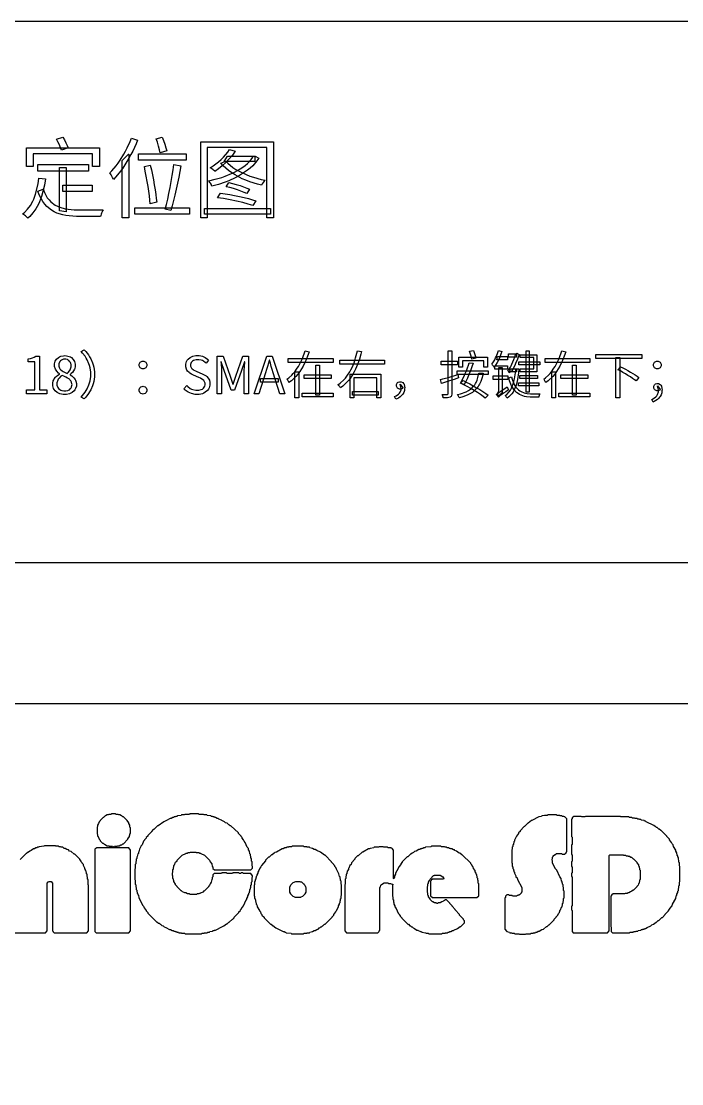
# Model space of a CAD drawing. Header units: millimetres. Extents: x 5 to 292, y 5 to 205.
# Drawn here: x 38.9 to 73, y 150 to 205 of the extents above; entities that cross this region are included whole.
import ezdxf

# ---------------------------------------------------------------- set-up
doc = ezdxf.new("R2010")
doc.units = ezdxf.units.MM
for name, color, linetype in [('ANNOTATION', 7, 'Continuous'), ('DIMENSIONS', 5, 'Continuous'), ('ENGRAVE', 1, 'Continuous'), ('REFERENCE', 8, 'Continuous')]:
    doc.layers.add(name, color=color, linetype=linetype)

msp = doc.modelspace()

# ---------------------------------------------------------------- linework, layer by layer
at = {"layer": 'ANNOTATION'}
for points in [[(40.699, 198.905), (41.032, 199), (41.109, 198.863), (41.188, 198.714), (41.255, 198.57), (41.298, 198.446), (40.951, 198.338), (40.909, 198.46), (40.847, 198.608), (40.774, 198.763), (40.699, 198.905)], [(45.849, 198.914), (46.168, 199), (46.232, 198.826), (46.297, 198.637), (46.355, 198.454), (46.398, 198.297), (46.061, 198.199), (46.025, 198.357), (45.973, 198.545), (45.912, 198.739), (45.849, 198.914)], [(39.151, 198.46), (42.914, 198.46), (42.914, 197.479), (42.567, 197.479), (42.567, 198.14), (39.483, 198.14), (39.483, 197.479), (39.151, 197.479), (39.151, 198.46)], [(44.57, 198.95), (44.89, 198.856), (44.813, 198.665), (44.641, 198.288), (44.546, 198.102), (44.446, 197.919), (44.233, 197.569), (44.12, 197.402), (44.005, 197.242), (43.768, 196.952), (43.647, 196.821), (43.626, 196.867), (43.596, 196.924), (43.561, 196.988), (43.524, 197.053), (43.487, 197.111), (43.454, 197.154), (43.563, 197.269), (43.777, 197.523), (43.882, 197.663), (43.983, 197.81), (44.176, 198.119), (44.266, 198.282), (44.352, 198.448), (44.504, 198.782), (44.57, 198.95)], [(48.163, 198.77), (51.913, 198.77), (51.913, 194.827), (51.575, 194.827), (51.575, 198.464), (48.487, 198.464), (48.487, 194.827), (48.163, 194.827), (48.163, 198.77)], [(44.093, 197.794), (44.427, 198.126), (44.431, 198.122), (44.431, 194.836), (44.093, 194.836), (44.093, 197.794)], [(44.944, 198.149), (47.398, 198.149), (47.398, 197.82), (44.944, 197.82), (44.944, 198.149)], [(50.85, 198.014), (50.913, 198.014), (50.963, 198.027), (51.157, 197.915), (51.065, 197.778), (50.843, 197.523), (50.713, 197.404), (50.573, 197.291), (50.271, 197.085), (50.109, 196.992), (49.943, 196.905), (49.601, 196.749), (49.425, 196.681), (49.075, 196.563), (48.73, 196.47), (48.71, 196.514), (48.687, 196.564), (48.661, 196.617), (48.631, 196.665), (48.599, 196.709), (48.568, 196.744), (48.903, 196.823), (49.243, 196.924), (49.412, 196.983), (49.74, 197.118), (49.898, 197.194), (50.051, 197.275), (50.331, 197.451), (50.459, 197.545), (50.576, 197.644), (50.772, 197.854), (50.85, 197.965), (50.85, 198.014)], [(49.649, 198.374), (49.932, 198.275), (49.794, 198.074), (49.633, 197.877), (49.455, 197.688), (49.268, 197.514), (49.077, 197.358), (48.888, 197.222), (48.86, 197.255), (48.82, 197.291), (48.775, 197.329), (48.73, 197.365), (48.687, 197.398), (48.649, 197.424), (48.792, 197.515), (49.071, 197.725), (49.207, 197.845), (49.336, 197.972), (49.557, 198.236), (49.649, 198.374)], [(49.545, 198.014), (50.954, 198.014), (50.954, 197.753), (49.365, 197.753), (49.545, 198.014)], [(39.731, 197.582), (42.36, 197.582), (42.36, 197.253), (39.731, 197.253), (39.731, 197.582)], [(40.852, 197.429), (41.203, 197.429), (41.203, 195.146), (40.852, 195.196), (40.852, 197.429)], [(45.241, 197.479), (45.547, 197.55), (45.604, 197.306), (45.658, 197.05), (45.708, 196.79), (45.755, 196.532), (45.796, 196.283), (45.831, 196.046), (45.859, 195.832), (45.881, 195.646), (45.547, 195.547), (45.53, 195.741), (45.504, 195.961), (45.472, 196.202), (45.433, 196.457), (45.388, 196.718), (45.34, 196.981), (45.29, 197.237), (45.241, 197.479)], [(46.768, 197.582), (47.123, 197.524), (47.071, 197.236), (47.015, 196.933), (46.954, 196.623), (46.889, 196.312), (46.821, 196.009), (46.751, 195.72), (46.682, 195.453), (46.614, 195.214), (46.317, 195.281), (46.384, 195.525), (46.45, 195.797), (46.514, 196.09), (46.576, 196.398), (46.634, 196.711), (46.686, 197.019), (46.731, 197.313), (46.768, 197.582)], [(49.45, 197.766), (49.557, 197.651), (49.818, 197.435), (49.972, 197.334), (50.139, 197.238), (50.498, 197.068), (50.69, 196.994), (50.888, 196.927), (51.288, 196.818), (51.49, 196.776), (51.442, 196.727), (51.388, 196.659), (51.338, 196.586), (51.3, 196.519), (51.096, 196.569), (50.692, 196.695), (50.492, 196.771), (50.297, 196.856), (49.93, 197.05), (49.758, 197.158), (49.598, 197.274), (49.32, 197.521), (49.203, 197.654), (49.45, 197.766)], [(39.79, 196.888), (40.132, 196.853), (40.079, 196.523), (39.923, 195.927), (39.821, 195.66), (39.763, 195.534), (39.633, 195.3), (39.482, 195.088), (39.311, 194.899), (39.218, 194.813), (39.189, 194.848), (39.146, 194.888), (39.095, 194.93), (39.042, 194.973), (38.99, 195.011), (38.943, 195.038), (39.035, 195.114), (39.201, 195.283), (39.345, 195.475), (39.467, 195.688), (39.519, 195.804), (39.61, 196.049), (39.746, 196.591), (39.79, 196.888)], [(40.006, 196.312), (40.069, 196.149), (40.222, 195.872), (40.312, 195.757), (40.41, 195.656), (40.628, 195.493), (40.749, 195.43), (40.876, 195.378), (41.149, 195.302), (41.295, 195.277), (41.607, 195.246), (41.942, 195.236), (42.103, 195.236), (42.357, 195.236), (42.648, 195.236), (42.79, 195.237), (42.918, 195.238), (43.025, 195.24), (43.103, 195.241), (43.079, 195.195), (43.053, 195.14), (43.028, 195.078), (43.006, 195.014), (42.989, 194.952), (42.977, 194.898), (42.752, 194.898), (41.923, 194.898), (41.727, 194.902), (41.357, 194.928), (41.183, 194.951), (41.017, 194.982), (40.711, 195.078), (40.571, 195.142), (40.438, 195.219), (40.196, 195.418), (40.087, 195.54), (39.985, 195.679), (39.807, 196.013), (39.731, 196.209), (40.006, 196.312)], [(41.028, 196.515), (42.544, 196.515), (42.544, 196.2), (41.028, 196.2), (41.028, 196.515)], [(49.473, 196.443), (49.617, 196.65), (49.802, 196.609), (49.995, 196.558), (50.189, 196.499), (50.375, 196.436), (50.544, 196.372), (50.684, 196.312), (50.544, 196.083), (50.404, 196.147), (50.236, 196.215), (50.049, 196.283), (49.853, 196.344), (49.658, 196.398), (49.473, 196.443)], [(49.023, 195.871), (49.18, 196.101), (49.415, 196.07), (49.659, 196.031), (49.909, 195.986), (50.157, 195.936), (50.398, 195.883), (50.623, 195.826), (50.827, 195.769), (51.004, 195.714), (50.855, 195.461), (50.615, 195.538), (50.328, 195.617), (50.01, 195.693), (49.675, 195.765), (49.341, 195.827), (49.023, 195.871)], [(44.75, 195.34), (47.582, 195.34), (47.582, 195.016), (44.75, 195.016), (44.75, 195.34)], [(48.352, 195.318), (51.769, 195.318), (51.769, 195.016), (48.352, 195.016), (48.352, 195.318)], [(42.662, 186.736), (42.658, 186.609), (42.626, 186.367), (42.597, 186.252), (42.561, 186.14), (42.469, 185.93), (42.412, 185.831), (42.35, 185.736), (42.211, 185.557), (42.134, 185.473), (41.974, 185.555), (42.048, 185.636), (42.179, 185.807), (42.237, 185.897), (42.29, 185.99), (42.376, 186.187), (42.409, 186.29), (42.435, 186.397), (42.465, 186.62), (42.468, 186.736), (42.465, 186.854), (42.435, 187.077), (42.409, 187.184), (42.376, 187.286), (42.29, 187.483), (42.237, 187.576), (42.179, 187.667), (42.048, 187.838), (41.974, 187.918), (42.134, 188), (42.211, 187.917), (42.35, 187.738), (42.412, 187.643), (42.469, 187.543), (42.561, 187.333), (42.597, 187.222), (42.626, 187.107), (42.658, 186.864), (42.662, 186.736)], [(39.139, 185.727), (39.139, 185.929), (39.574, 185.929), (39.574, 187.381), (39.226, 187.381), (39.226, 187.535), (39.348, 187.562), (39.453, 187.594), (39.546, 187.631), (39.63, 187.673), (39.816, 187.673), (39.816, 185.929), (40.206, 185.929), (40.206, 185.727), (39.139, 185.727)], [(41.122, 185.693), (41.034, 185.697), (40.874, 185.73), (40.801, 185.759), (40.734, 185.796), (40.624, 185.887), (40.58, 185.942), (40.545, 186.003), (40.506, 186.137), (40.501, 186.211), (40.504, 186.274), (40.53, 186.391), (40.553, 186.445), (40.58, 186.496), (40.647, 186.586), (40.687, 186.626), (40.77, 186.695), (40.857, 186.75), (40.857, 186.76), (40.805, 186.8), (40.713, 186.892), (40.672, 186.945), (40.638, 187.002), (40.598, 187.135), (40.594, 187.209), (40.598, 187.281), (40.633, 187.41), (40.664, 187.468), (40.703, 187.52), (40.798, 187.606), (40.855, 187.64), (40.918, 187.668), (41.054, 187.699), (41.128, 187.703), (41.208, 187.699), (41.351, 187.666), (41.414, 187.637), (41.47, 187.6), (41.562, 187.51), (41.597, 187.456), (41.625, 187.396), (41.657, 187.264), (41.661, 187.19), (41.658, 187.14), (41.638, 187.045), (41.62, 186.999), (41.575, 186.914), (41.52, 186.838), (41.462, 186.774), (41.403, 186.721), (41.403, 186.707), (41.486, 186.654), (41.563, 186.592), (41.598, 186.556), (41.659, 186.473), (41.684, 186.427), (41.704, 186.376), (41.727, 186.26), (41.73, 186.194), (41.726, 186.127), (41.688, 186), (41.654, 185.941), (41.613, 185.886), (41.507, 185.796), (41.442, 185.759), (41.371, 185.73), (41.211, 185.697), (41.122, 185.693)], [(41.255, 186.784), (41.301, 186.829), (41.375, 186.922), (41.403, 186.971), (41.426, 187.021), (41.451, 187.124), (41.454, 187.177), (41.452, 187.225), (41.432, 187.312), (41.415, 187.352), (41.394, 187.389), (41.338, 187.45), (41.303, 187.476), (41.264, 187.496), (41.175, 187.519), (41.125, 187.522), (41.06, 187.517), (40.949, 187.474), (40.902, 187.437), (40.864, 187.391), (40.82, 187.277), (40.814, 187.209), (40.818, 187.154), (40.849, 187.058), (40.877, 187.016), (40.91, 186.979), (40.992, 186.912), (41.04, 186.884), (41.144, 186.832), (41.255, 186.784)], [(47.97, 185.693), (47.868, 185.698), (47.678, 185.736), (47.589, 185.77), (47.505, 185.812), (47.356, 185.917), (47.29, 185.98), (47.436, 186.15), (47.49, 186.098), (47.612, 186.01), (47.68, 185.974), (47.751, 185.945), (47.898, 185.912), (47.973, 185.908), (48.064, 185.913), (48.181, 185.942), (48.246, 185.975), (48.274, 185.995), (48.299, 186.018), (48.339, 186.069), (48.366, 186.126), (48.38, 186.19), (48.382, 186.224), (48.379, 186.273), (48.357, 186.355), (48.338, 186.388), (48.314, 186.418), (48.255, 186.469), (48.221, 186.491), (48.143, 186.531), (48.055, 186.572), (47.776, 186.694), (47.685, 186.739), (47.594, 186.795), (47.55, 186.828), (47.474, 186.907), (47.442, 186.954), (47.415, 187.006), (47.384, 187.125), (47.381, 187.193), (47.385, 187.267), (47.425, 187.4), (47.46, 187.46), (47.504, 187.514), (47.612, 187.605), (47.678, 187.642), (47.749, 187.671), (47.907, 187.704), (47.994, 187.708), (48.08, 187.704), (48.241, 187.671), (48.316, 187.642), (48.387, 187.606), (48.511, 187.52), (48.565, 187.469), (48.437, 187.313), (48.391, 187.352), (48.292, 187.417), (48.239, 187.444), (48.184, 187.465), (48.061, 187.49), (47.994, 187.493), (47.915, 187.488), (47.783, 187.45), (47.729, 187.417), (47.706, 187.397), (47.669, 187.353), (47.644, 187.301), (47.631, 187.243), (47.63, 187.212), (47.633, 187.166), (47.657, 187.088), (47.679, 187.055), (47.705, 187.026), (47.767, 186.977), (47.802, 186.957), (47.878, 186.92), (47.954, 186.885), (48.23, 186.765), (48.337, 186.713), (48.433, 186.651), (48.476, 186.616), (48.549, 186.534), (48.578, 186.487), (48.601, 186.435), (48.628, 186.314), (48.631, 186.245), (48.626, 186.17), (48.586, 186.03), (48.551, 185.965), (48.507, 185.905), (48.393, 185.806), (48.323, 185.766), (48.245, 185.734), (48.069, 185.697), (47.97, 185.693)], [(49.013, 185.727), (49.013, 187.673), (49.308, 187.673), (49.68, 186.633), (49.716, 186.533), (49.751, 186.431), (49.786, 186.328), (49.821, 186.226), (49.831, 186.226), (49.867, 186.328), (49.901, 186.431), (49.934, 186.533), (49.967, 186.633), (50.338, 187.673), (50.633, 187.673), (50.633, 185.727), (50.405, 185.727), (50.405, 186.805), (50.406, 186.894), (50.41, 186.99), (50.416, 187.09), (50.423, 187.191), (50.431, 187.29), (50.437, 187.379), (50.426, 187.379), (50.269, 186.935), (49.903, 185.924), (49.738, 185.924), (49.369, 186.935), (49.212, 187.379), (49.202, 187.379), (49.211, 187.29), (49.219, 187.191), (49.225, 187.09), (49.23, 186.99), (49.233, 186.894), (49.234, 186.805), (49.234, 185.727), (49.013, 185.727)], [(50.912, 185.727), (51.57, 187.673), (51.844, 187.673), (52.505, 185.727), (52.245, 185.727), (51.905, 186.816), (51.853, 186.981), (51.804, 187.144), (51.756, 187.307), (51.709, 187.474), (51.698, 187.474), (51.652, 187.307), (51.603, 187.144), (51.554, 186.981), (51.504, 186.816), (51.159, 185.727), (50.912, 185.727)], [(53.554, 187.958), (53.761, 187.907), (53.711, 187.756), (53.594, 187.456), (53.526, 187.307), (53.451, 187.161), (53.281, 186.883), (53.185, 186.751), (53.081, 186.626), (52.849, 186.402), (52.72, 186.304), (52.707, 186.332), (52.691, 186.363), (52.672, 186.397), (52.652, 186.43), (52.634, 186.461), (52.616, 186.487), (52.705, 186.552), (52.868, 186.698), (52.944, 186.78), (53.016, 186.866), (53.148, 187.048), (53.208, 187.144), (53.265, 187.242), (53.367, 187.443), (53.412, 187.546), (53.453, 187.649), (53.524, 187.855), (53.554, 187.958)], [(52.683, 187.546), (55.009, 187.546), (55.009, 187.355), (52.683, 187.355), (52.683, 187.546)], [(56.265, 187.958), (56.472, 187.918), (56.438, 187.783), (56.36, 187.515), (56.316, 187.381), (56.268, 187.25), (56.157, 186.994), (56.095, 186.869), (56.027, 186.748), (55.875, 186.519), (55.791, 186.411), (55.7, 186.309), (55.499, 186.122), (55.389, 186.038), (55.37, 186.063), (55.348, 186.091), (55.325, 186.12), (55.301, 186.148), (55.277, 186.174), (55.253, 186.197), (55.359, 186.275), (55.55, 186.448), (55.635, 186.544), (55.715, 186.645), (55.858, 186.86), (55.922, 186.974), (55.981, 187.091), (56.084, 187.332), (56.128, 187.456), (56.168, 187.581), (56.236, 187.832), (56.265, 187.958)], [(55.343, 187.461), (57.664, 187.461), (57.664, 187.267), (55.343, 187.267), (55.343, 187.461)], [(60.593, 187.424), (61.429, 187.424), (61.429, 187.235), (60.593, 187.235), (60.593, 187.424)], [(60.951, 187.958), (61.142, 187.958), (61.142, 185.746), (61.141, 185.707), (61.13, 185.643), (61.121, 185.619), (61.108, 185.597), (61.073, 185.563), (61.05, 185.549), (60.99, 185.532), (60.913, 185.522), (60.815, 185.517), (60.696, 185.515), (60.688, 185.556), (60.674, 185.604), (60.655, 185.653), (60.635, 185.695), (60.721, 185.694), (60.8, 185.693), (60.862, 185.694), (60.901, 185.695), (60.924, 185.698), (60.939, 185.706), (60.948, 185.721), (60.951, 185.746), (60.951, 187.958)], [(61.498, 187.618), (62.99, 187.618), (62.99, 187.103), (62.799, 187.103), (62.799, 187.44), (61.687, 187.44), (61.687, 187.1), (61.498, 187.1), (61.498, 187.618)], [(62.056, 187.934), (62.255, 187.971), (62.293, 187.869), (62.329, 187.76), (62.36, 187.655), (62.382, 187.565), (62.175, 187.52), (62.156, 187.612), (62.126, 187.72), (62.09, 187.831), (62.056, 187.934)], [(63.55, 187.966), (63.726, 187.92), (63.677, 187.77), (63.62, 187.619), (63.555, 187.474), (63.483, 187.339), (63.405, 187.216), (63.322, 187.108), (63.309, 187.129), (63.29, 187.156), (63.269, 187.186), (63.246, 187.217), (63.225, 187.245), (63.205, 187.267), (63.26, 187.336), (63.36, 187.492), (63.407, 187.581), (63.45, 187.673), (63.522, 187.866), (63.55, 187.966)], [(63.503, 187.66), (64.023, 187.66), (64.023, 187.477), (63.466, 187.477), (63.503, 187.66)], [(64.111, 186.811), (64.103, 186.831), (64.089, 186.855), (64.073, 186.88), (64.057, 186.906), (64.042, 186.93), (64.028, 186.949), (64.046, 186.955), (64.084, 186.983), (64.104, 187.004), (64.143, 187.056), (64.177, 187.113), (64.207, 187.171), (64.25, 187.261), (64.3, 187.375), (64.354, 187.506), (64.404, 187.647), (64.445, 187.788), (64.445, 187.798), (64.509, 187.83), (64.621, 187.756), (64.536, 187.523), (64.442, 187.295), (64.392, 187.187), (64.291, 186.994), (64.241, 186.909), (64.241, 186.903), (64.241, 186.903), (64.221, 186.894), (64.2, 186.883), (64.176, 186.87), (64.152, 186.855), (64.131, 186.84), (64.116, 186.824), (64.111, 186.811)], [(64.074, 187.804), (64.483, 187.804), (64.483, 187.618), (64.074, 187.618), (64.074, 187.804)], [(64.671, 187.748), (65.537, 187.748), (65.537, 186.872), (64.671, 186.872), (64.671, 187.02), (65.388, 187.02), (65.388, 187.602), (64.671, 187.602), (64.671, 187.748)], [(64.987, 187.95), (65.146, 187.95), (65.146, 185.812), (64.987, 185.812), (64.987, 187.95)], [(66.83, 187.958), (67.037, 187.907), (66.987, 187.756), (66.87, 187.456), (66.802, 187.307), (66.727, 187.161), (66.557, 186.883), (66.461, 186.751), (66.357, 186.626), (66.125, 186.402), (65.996, 186.304), (65.983, 186.332), (65.967, 186.363), (65.948, 186.397), (65.928, 186.43), (65.909, 186.461), (65.892, 186.487), (65.981, 186.552), (66.144, 186.698), (66.22, 186.78), (66.292, 186.866), (66.424, 187.048), (66.484, 187.144), (66.541, 187.242), (66.643, 187.443), (66.688, 187.546), (66.729, 187.649), (66.8, 187.855), (66.83, 187.958)], [(65.959, 187.546), (68.285, 187.546), (68.285, 187.355), (65.959, 187.355), (65.959, 187.546)], [(68.593, 187.761), (70.958, 187.761), (70.958, 187.562), (68.593, 187.562), (68.593, 187.761)], [(69.618, 187.605), (69.827, 187.605), (69.827, 185.517), (69.618, 185.517), (69.618, 187.605)], [(45.171, 187.018), (45.133, 187.021), (45.062, 187.047), (45.031, 187.071), (45.004, 187.1), (44.973, 187.171), (44.97, 187.214), (44.973, 187.258), (45.004, 187.332), (45.031, 187.362), (45.062, 187.385), (45.133, 187.412), (45.171, 187.416), (45.21, 187.412), (45.28, 187.385), (45.312, 187.362), (45.339, 187.332), (45.369, 187.258), (45.373, 187.214), (45.369, 187.171), (45.339, 187.1), (45.312, 187.071), (45.28, 187.047), (45.21, 187.021), (45.171, 187.018)], [(54.103, 187.217), (54.302, 187.217), (54.302, 185.663), (54.103, 185.663), (54.103, 187.217)], [(61.424, 186.914), (63.028, 186.914), (63.028, 186.734), (61.424, 186.734), (61.424, 186.914)], [(61.588, 186.285), (61.65, 186.391), (61.712, 186.512), (61.774, 186.644), (61.835, 186.782), (61.894, 186.922), (61.949, 187.064), (61.999, 187.203), (62.04, 187.334), (62.241, 187.305), (62.182, 187.117), (62.109, 186.921), (62.027, 186.724), (61.943, 186.536), (61.859, 186.363), (61.78, 186.213), (61.588, 186.285)], [(63.373, 187.182), (64.013, 187.182), (64.013, 187.007), (63.373, 187.007), (63.373, 187.182)], [(63.55, 185.547), (63.538, 185.57), (63.521, 185.596), (63.502, 185.624), (63.48, 185.652), (63.459, 185.677), (63.442, 185.695), (63.48, 185.732), (63.525, 185.788), (63.547, 185.823), (63.571, 185.903), (63.574, 185.948), (63.574, 187.097), (63.745, 187.097), (63.745, 185.786), (63.745, 185.786), (63.714, 185.759), (63.681, 185.73), (63.646, 185.694), (63.611, 185.655), (63.579, 185.616), (63.558, 185.579), (63.55, 185.547)], [(64.443, 187.026), (64.475, 187.026), (64.504, 187.028), (64.602, 187.015), (64.586, 186.818), (64.536, 186.467), (64.503, 186.313), (64.463, 186.172), (64.365, 185.926), (64.306, 185.821), (64.241, 185.727), (64.09, 185.567), (64.005, 185.502), (63.985, 185.536), (63.958, 185.575), (63.929, 185.612), (63.904, 185.642), (63.979, 185.698), (64.113, 185.838), (64.172, 185.924), (64.225, 186.019), (64.315, 186.242), (64.351, 186.37), (64.382, 186.508), (64.428, 186.819), (64.443, 186.991), (64.443, 187.026)], [(64.18, 187.026), (64.485, 187.026), (64.485, 186.856), (64.124, 186.856), (64.18, 187.026)], [(64.605, 187.389), (65.699, 187.389), (65.699, 187.235), (64.605, 187.235), (64.605, 187.389)], [(67.379, 187.217), (67.578, 187.217), (67.578, 185.663), (67.379, 185.663), (67.379, 187.217)], [(69.732, 186.975), (69.865, 187.127), (69.988, 187.067), (70.117, 186.999), (70.249, 186.926), (70.38, 186.852), (70.506, 186.777), (70.623, 186.704), (70.727, 186.635), (70.815, 186.572), (70.675, 186.391), (70.589, 186.456), (70.487, 186.528), (70.372, 186.604), (70.248, 186.682), (70.118, 186.76), (69.987, 186.836), (69.857, 186.908), (69.732, 186.975)], [(71.766, 187.018), (71.727, 187.021), (71.657, 187.047), (71.625, 187.071), (71.598, 187.1), (71.568, 187.171), (71.564, 187.214), (71.568, 187.258), (71.598, 187.332), (71.625, 187.362), (71.657, 187.385), (71.727, 187.412), (71.766, 187.416), (71.804, 187.412), (71.875, 187.385), (71.906, 187.362), (71.933, 187.332), (71.964, 187.258), (71.967, 187.214), (71.964, 187.171), (71.933, 187.1), (71.906, 187.071), (71.875, 187.047), (71.804, 187.021), (71.766, 187.018)], [(41.125, 185.873), (41.18, 185.876), (41.279, 185.897), (41.323, 185.916), (41.362, 185.939), (41.427, 185.998), (41.453, 186.033), (41.473, 186.071), (41.496, 186.156), (41.499, 186.203), (41.497, 186.25), (41.475, 186.334), (41.457, 186.371), (41.434, 186.405), (41.377, 186.467), (41.344, 186.495), (41.268, 186.545), (41.181, 186.59), (41.085, 186.632), (40.984, 186.672), (40.928, 186.633), (40.832, 186.539), (40.791, 186.485), (40.758, 186.427), (40.721, 186.3), (40.716, 186.232), (40.719, 186.183), (40.746, 186.091), (40.769, 186.048), (40.798, 186.01), (40.872, 185.945), (40.916, 185.92), (40.965, 185.899), (41.069, 185.876), (41.125, 185.873)], [(51.254, 186.322), (51.254, 186.516), (52.152, 186.516), (52.152, 186.322), (51.254, 186.322)], [(53.028, 186.864), (53.227, 186.864), (53.227, 185.526), (53.028, 185.526), (53.028, 186.864)], [(53.506, 186.704), (54.905, 186.704), (54.905, 186.518), (53.506, 186.518), (53.506, 186.704)], [(55.882, 186.752), (57.47, 186.752), (57.47, 185.526), (57.263, 185.526), (57.263, 186.558), (56.081, 186.558), (56.081, 185.512), (55.882, 185.512), (55.882, 186.752)], [(58.243, 185.443), (58.184, 185.584), (58.261, 185.619), (58.385, 185.704), (58.433, 185.754), (58.47, 185.809), (58.513, 185.936), (58.519, 186.009), (58.471, 186.232), (58.615, 186.03), (58.583, 186.001), (58.548, 185.983), (58.511, 185.975), (58.474, 185.972), (58.434, 185.975), (58.364, 185.999), (58.333, 186.019), (58.308, 186.046), (58.278, 186.116), (58.275, 186.16), (58.279, 186.205), (58.308, 186.277), (58.335, 186.304), (58.366, 186.324), (58.437, 186.348), (58.476, 186.351), (58.529, 186.346), (58.613, 186.304), (58.645, 186.267), (58.67, 186.222), (58.699, 186.112), (58.702, 186.046), (58.7, 185.993), (58.685, 185.893), (58.653, 185.8), (58.607, 185.714), (58.577, 185.674), (58.545, 185.636), (58.472, 185.568), (58.388, 185.51), (58.294, 185.463), (58.243, 185.443)], [(60.561, 186.463), (60.683, 186.497), (60.821, 186.536), (60.971, 186.579), (61.129, 186.627), (61.292, 186.677), (61.456, 186.726), (61.482, 186.548), (61.255, 186.474), (61.025, 186.4), (60.806, 186.331), (60.609, 186.269), (60.561, 186.463)], [(62.539, 186.803), (62.757, 186.789), (62.739, 186.698), (62.695, 186.528), (62.641, 186.372), (62.576, 186.232), (62.54, 186.168), (62.501, 186.107), (62.414, 185.994), (62.314, 185.892), (62.202, 185.802), (62.141, 185.762), (62.076, 185.724), (61.938, 185.653), (61.703, 185.563), (61.53, 185.512), (61.52, 185.537), (61.505, 185.567), (61.487, 185.6), (61.468, 185.632), (61.449, 185.661), (61.432, 185.685), (61.594, 185.726), (61.877, 185.831), (61.998, 185.896), (62.054, 185.931), (62.157, 186.01), (62.248, 186.099), (62.326, 186.199), (62.361, 186.253), (62.393, 186.31), (62.448, 186.434), (62.493, 186.571), (62.526, 186.722), (62.539, 186.803)], [(61.588, 186.285), (61.721, 186.412), (61.888, 186.331), (62.065, 186.241), (62.245, 186.145), (62.422, 186.044), (62.592, 185.943), (62.751, 185.844), (62.894, 185.75), (63.014, 185.663), (62.871, 185.51), (62.755, 185.596), (62.617, 185.692), (62.461, 185.793), (62.292, 185.897), (62.115, 186.002), (61.936, 186.103), (61.759, 186.198), (61.588, 186.285)], [(63.272, 186.649), (64.039, 186.649), (64.039, 186.465), (63.272, 186.465), (63.272, 186.649)], [(64.222, 186.614), (64.259, 186.478), (64.348, 186.247), (64.4, 186.152), (64.457, 186.07), (64.583, 185.935), (64.652, 185.882), (64.725, 185.839), (64.879, 185.776), (64.959, 185.755), (65.042, 185.741), (65.212, 185.724), (65.3, 185.722), (65.376, 185.722), (65.491, 185.722), (65.611, 185.722), (65.661, 185.723), (65.699, 185.725), (65.68, 185.686), (65.663, 185.64), (65.648, 185.593), (65.638, 185.552), (65.56, 185.552), (65.29, 185.552), (65.19, 185.555), (64.997, 185.575), (64.905, 185.592), (64.815, 185.616), (64.646, 185.689), (64.566, 185.738), (64.49, 185.797), (64.352, 185.949), (64.288, 186.042), (64.23, 186.148), (64.129, 186.407), (64.087, 186.558), (64.222, 186.614)], [(64.663, 186.67), (65.579, 186.67), (65.579, 186.513), (64.663, 186.513), (64.663, 186.67)], [(66.304, 186.864), (66.503, 186.864), (66.503, 185.526), (66.304, 185.526), (66.304, 186.864)], [(66.782, 186.704), (68.181, 186.704), (68.181, 186.518), (66.782, 186.518), (66.782, 186.704)], [(45.171, 185.717), (45.133, 185.72), (45.062, 185.747), (45.031, 185.771), (45.004, 185.8), (44.973, 185.873), (44.97, 185.916), (44.973, 185.959), (45.004, 186.031), (45.031, 186.06), (45.062, 186.084), (45.133, 186.111), (45.171, 186.115), (45.21, 186.111), (45.28, 186.084), (45.312, 186.06), (45.339, 186.031), (45.369, 185.959), (45.373, 185.916), (45.369, 185.873), (45.339, 185.8), (45.312, 185.771), (45.28, 185.747), (45.21, 185.72), (45.171, 185.717)], [(56.002, 185.855), (57.34, 185.855), (57.34, 185.661), (56.002, 185.661), (56.002, 185.855)], [(63.55, 185.547), (63.519, 185.719), (63.572, 185.796), (64.005, 186.086), (64.017, 186.047), (64.032, 186.004), (64.049, 185.965), (64.066, 185.934), (63.925, 185.836), (63.815, 185.758), (63.731, 185.697), (63.667, 185.65), (63.621, 185.615), (63.589, 185.589), (63.567, 185.568), (63.55, 185.547)], [(64.597, 186.296), (65.638, 186.296), (65.638, 186.139), (64.597, 186.139), (64.597, 186.296)], [(71.551, 185.3), (71.489, 185.438), (71.568, 185.479), (71.694, 185.574), (71.742, 185.629), (71.779, 185.689), (71.821, 185.829), (71.827, 185.908), (71.777, 186.141), (71.92, 185.942), (71.889, 185.912), (71.853, 185.893), (71.816, 185.884), (71.779, 185.881), (71.739, 185.884), (71.669, 185.908), (71.638, 185.929), (71.613, 185.956), (71.584, 186.028), (71.58, 186.072), (71.584, 186.117), (71.614, 186.189), (71.641, 186.216), (71.673, 186.237), (71.743, 186.261), (71.781, 186.264), (71.834, 186.258), (71.919, 186.214), (71.952, 186.176), (71.977, 186.128), (72.006, 186.01), (72.01, 185.94), (72.008, 185.883), (71.993, 185.776), (71.962, 185.677), (71.915, 185.587), (71.886, 185.546), (71.854, 185.506), (71.781, 185.434), (71.698, 185.373), (71.603, 185.322), (71.551, 185.3)], [(53.4, 185.765), (55.006, 185.765), (55.006, 185.579), (53.4, 185.579), (53.4, 185.765)], [(66.676, 185.765), (68.282, 185.765), (68.282, 185.579), (66.676, 185.579), (66.676, 185.765)]]:
    msp.add_lwpolyline(points, close=True, dxfattribs=at)
at = {"layer": 'DIMENSIONS'}
msp.add_lwpolyline([(20, 177), (146.008, 177)], dxfattribs=at)
at = {"layer": 'ENGRAVE'}
for points in [[(43.374, 163.946), (43.32, 163.946), (43.239, 163.892), (43.211, 163.892), (43.13, 163.81), (43.103, 163.81), (42.954, 163.661), (42.954, 163.634), (42.9, 163.58), (42.873, 163.499), (42.819, 163.418), (42.819, 163.336), (42.792, 163.309), (42.792, 162.957), (42.819, 162.93), (42.819, 162.849), (42.846, 162.822), (42.9, 162.686), (42.954, 162.632), (42.954, 162.605), (43.076, 162.483), (43.103, 162.483), (43.157, 162.429), (43.184, 162.429), (43.32, 162.348), (43.401, 162.348), (43.428, 162.321), (43.591, 162.321), (43.618, 162.294), (43.672, 162.294), (43.699, 162.321), (43.834, 162.321), (43.861, 162.348), (43.943, 162.348), (44.024, 162.402), (44.078, 162.402), (44.132, 162.456), (44.159, 162.456), (44.39, 162.686), (44.39, 162.714), (44.471, 162.822), (44.471, 162.876), (44.498, 162.903), (44.498, 162.957), (44.525, 162.984), (44.525, 163.282), (44.498, 163.309), (44.498, 163.418), (44.444, 163.499), (44.444, 163.526), (44.349, 163.648), (44.159, 163.838), (44.132, 163.838), (44.078, 163.892), (44.051, 163.892), (43.97, 163.946), (43.916, 163.946), (43.889, 163.973), (43.78, 163.973), (43.753, 164), (43.536, 164), (43.509, 163.973), (43.401, 163.973)], [(47.572, 163.973), (47.328, 163.973), (47.301, 163.946), (47.166, 163.946), (47.139, 163.919), (46.949, 163.892), (46.922, 163.865), (46.868, 163.865), (46.841, 163.838), (46.786, 163.838), (46.759, 163.81), (46.705, 163.81), (46.624, 163.756), (46.57, 163.756), (46.38, 163.648), (46.245, 163.594), (45.947, 163.377), (45.92, 163.377), (45.73, 163.188), (45.703, 163.188), (45.608, 163.093), (45.608, 163.066), (45.419, 162.876), (45.419, 162.849), (45.337, 162.768), (45.337, 162.741), (45.256, 162.659), (45.256, 162.632), (45.202, 162.578), (45.121, 162.389), (45.067, 162.334), (45.067, 162.307), (44.985, 162.172), (44.958, 162.036), (44.931, 162.009), (44.931, 161.955), (44.904, 161.928), (44.877, 161.793), (44.85, 161.766), (44.85, 161.684), (44.823, 161.657), (44.823, 161.549), (44.796, 161.522), (44.796, 161.414), (44.769, 161.386), (44.769, 161.17), (44.742, 161.143), (44.742, 160.601), (44.769, 160.574), (44.769, 160.357), (44.796, 160.33), (44.796, 160.222), (44.823, 160.195), (44.823, 160.086), (44.85, 160.059), (44.85, 159.978), (44.877, 159.951), (44.877, 159.897), (44.904, 159.87), (44.904, 159.816), (44.931, 159.789), (44.958, 159.653), (45.148, 159.301), (45.148, 159.274), (45.202, 159.22), (45.229, 159.139), (45.337, 159.003), (45.337, 158.976), (45.419, 158.895), (45.419, 158.868), (45.866, 158.421), (45.893, 158.421), (45.974, 158.34), (46.001, 158.34), (46.055, 158.285), (46.082, 158.285), (46.136, 158.231), (46.218, 158.204), (46.272, 158.15), (46.353, 158.123), (46.543, 158.015), (46.597, 158.015), (46.678, 157.96), (46.732, 157.96), (46.759, 157.933), (46.814, 157.933), (46.841, 157.906), (46.895, 157.906), (46.922, 157.879), (47.003, 157.879), (47.03, 157.852), (47.139, 157.852), (47.166, 157.825), (47.328, 157.825), (47.355, 157.798), (48.195, 157.798), (48.222, 157.825), (48.33, 157.825), (48.357, 157.852), (48.493, 157.852), (48.52, 157.879), (48.601, 157.879), (48.628, 157.906), (48.764, 157.933), (48.791, 157.96), (48.845, 157.96), (48.872, 157.988), (48.926, 157.988), (49.278, 158.177), (49.359, 158.204), (49.495, 158.312), (49.522, 158.312), (49.603, 158.394), (49.63, 158.394), (49.793, 158.556), (49.82, 158.556), (49.888, 158.624), (49.888, 158.651), (50.131, 158.895), (50.131, 158.922), (50.212, 159.003), (50.212, 159.03), (50.267, 159.084), (50.267, 159.111), (50.375, 159.247), (50.51, 159.545), (50.538, 159.572), (50.538, 159.626), (50.592, 159.707), (50.592, 159.761), (50.646, 159.843), (50.646, 159.897), (50.673, 159.924), (50.673, 159.978), (50.7, 160.005), (50.7, 160.086), (50.727, 160.114), (50.727, 160.168), (50.754, 160.195), (50.754, 160.303), (50.781, 160.33), (50.781, 160.466), (50.808, 160.493), (50.808, 160.709), (50.835, 160.736), (50.835, 160.791), (50.741, 160.912), (50.361, 160.912), (50.334, 160.94), (50.253, 160.94), (50.226, 160.912), (50.145, 160.912), (50.118, 160.94), (49.82, 160.94), (49.793, 160.912), (49.522, 160.912), (49.495, 160.94), (49.251, 160.94), (49.224, 160.912), (48.845, 160.912), (48.777, 160.845), (48.777, 160.736), (48.75, 160.709), (48.75, 160.628), (48.723, 160.601), (48.696, 160.466), (48.642, 160.384), (48.615, 160.303), (48.56, 160.249), (48.56, 160.222), (48.33, 159.992), (48.303, 159.992), (48.249, 159.938), (48.168, 159.91), (48.141, 159.883), (48.086, 159.883), (48.059, 159.856), (47.978, 159.856), (47.951, 159.829), (47.599, 159.829), (47.572, 159.856), (47.464, 159.856), (47.382, 159.91), (47.328, 159.91), (47.301, 159.938), (47.22, 159.965), (47.166, 160.019), (47.139, 160.019), (46.935, 160.222), (46.935, 160.249), (46.854, 160.33), (46.854, 160.357), (46.773, 160.493), (46.773, 160.547), (46.746, 160.574), (46.746, 160.628), (46.719, 160.655), (46.719, 160.791), (46.692, 160.818), (46.692, 160.953), (46.719, 160.98), (46.719, 161.116), (46.746, 161.143), (46.773, 161.332), (46.8, 161.359), (46.854, 161.495), (46.935, 161.576), (46.935, 161.603), (47.193, 161.86), (47.382, 161.942), (47.409, 161.969), (47.464, 161.969), (47.491, 161.996), (47.599, 161.996), (47.626, 162.023), (47.897, 162.023), (47.924, 161.996), (48.059, 161.996), (48.086, 161.969), (48.141, 161.969), (48.168, 161.942), (48.357, 161.86), (48.615, 161.603), (48.642, 161.522), (48.723, 161.414), (48.75, 161.278), (48.777, 161.251), (48.777, 161.17), (48.872, 161.102), (50.741, 161.102), (50.835, 161.197), (50.835, 161.278), (50.808, 161.305), (50.808, 161.522), (50.781, 161.549), (50.781, 161.684), (50.754, 161.711), (50.754, 161.793), (50.727, 161.82), (50.727, 161.901), (50.7, 161.928), (50.673, 162.064), (50.619, 162.145), (50.619, 162.199), (50.565, 162.28), (50.456, 162.524), (50.402, 162.578), (50.375, 162.659), (50.294, 162.741), (50.294, 162.768), (50.24, 162.822), (50.24, 162.849), (50.104, 162.984), (50.104, 163.011), (49.711, 163.377), (49.684, 163.377), (49.63, 163.431), (49.603, 163.431), (49.522, 163.512), (49.441, 163.54), (49.386, 163.594), (49.251, 163.648), (49.224, 163.675), (49.089, 163.729), (49.061, 163.756), (49.007, 163.756), (48.926, 163.81), (48.872, 163.81), (48.845, 163.838), (48.791, 163.838), (48.764, 163.865), (48.709, 163.865), (48.682, 163.892), (48.493, 163.919), (48.466, 163.946), (48.33, 163.946), (48.303, 163.973), (48.059, 163.973), (48.032, 164), (47.599, 164)], [(65.934, 163.919), (65.799, 163.892), (65.772, 163.865), (65.636, 163.838), (65.284, 163.648), (65.257, 163.648), (65.095, 163.512), (65.068, 163.512), (64.905, 163.35), (64.878, 163.35), (64.675, 163.12), (64.675, 163.093), (64.594, 163.011), (64.594, 162.984), (64.485, 162.849), (64.458, 162.768), (64.377, 162.632), (64.377, 162.578), (64.35, 162.551), (64.35, 162.497), (64.323, 162.47), (64.323, 162.416), (64.296, 162.389), (64.296, 162.307), (64.269, 162.28), (64.269, 162.172), (64.242, 162.145), (64.242, 161.468), (64.269, 161.441), (64.269, 161.278), (64.296, 161.251), (64.296, 161.17), (64.323, 161.143), (64.323, 161.089), (64.35, 161.061), (64.35, 161.007), (64.377, 160.98), (64.377, 160.926), (64.458, 160.791), (64.458, 160.736), (64.513, 160.682), (64.54, 160.601), (64.756, 160.195), (64.756, 159.951), (64.729, 159.924), (64.729, 159.897), (64.634, 159.802), (64.607, 159.802), (64.58, 159.775), (64.526, 159.775), (64.499, 159.748), (64.282, 159.748), (64.255, 159.775), (64.12, 159.775), (64.093, 159.802), (63.984, 159.802), (63.917, 159.734), (63.917, 159.68), (63.89, 159.653), (63.89, 158.028), (63.984, 157.906), (64.12, 157.879), (64.147, 157.852), (64.228, 157.852), (64.255, 157.825), (64.364, 157.825), (64.391, 157.798), (64.607, 157.798), (64.634, 157.771), (64.959, 157.771), (64.986, 157.798), (65.203, 157.798), (65.23, 157.825), (65.339, 157.825), (65.366, 157.852), (65.447, 157.852), (65.474, 157.879), (65.528, 157.879), (65.609, 157.933), (65.664, 157.933), (65.799, 158.015), (65.88, 158.042), (66.043, 158.177), (66.07, 158.177), (66.151, 158.258), (66.178, 158.258), (66.435, 158.516), (66.435, 158.543), (66.544, 158.651), (66.544, 158.678), (66.625, 158.759), (66.652, 158.841), (66.706, 158.895), (66.706, 158.922), (66.733, 158.949), (66.733, 159.003), (66.76, 159.03), (66.815, 159.166), (66.842, 159.193), (66.842, 159.247), (66.869, 159.274), (66.869, 159.355), (66.896, 159.382), (66.896, 159.464), (66.923, 159.491), (66.923, 159.626), (66.95, 159.653), (66.95, 160.005), (66.923, 160.032), (66.923, 160.195), (66.896, 160.222), (66.896, 160.33), (66.869, 160.357), (66.869, 160.411), (66.842, 160.439), (66.842, 160.493), (66.815, 160.52), (66.787, 160.655), (66.733, 160.736), (66.571, 161.089), (66.49, 161.17), (66.49, 161.197), (66.354, 161.441), (66.354, 161.576), (66.327, 161.603), (66.327, 161.657), (66.354, 161.684), (66.354, 161.766), (66.381, 161.793), (66.381, 161.82), (66.449, 161.887), (66.476, 161.887), (66.557, 161.942), (66.828, 161.942), (66.855, 161.915), (66.964, 161.915), (67.058, 161.982), (67.058, 162.009), (67.085, 162.036), (67.085, 163.743), (66.991, 163.838), (66.964, 163.838), (66.936, 163.865), (66.855, 163.865), (66.828, 163.892), (66.747, 163.892), (66.72, 163.919), (66.584, 163.919), (66.557, 163.946), (66.097, 163.946), (66.07, 163.919)], [(67.356, 163.743), (67.329, 163.716), (67.329, 162.822), (67.356, 162.795), (67.356, 162.416), (67.329, 162.389), (67.329, 161.901), (67.356, 161.874), (67.356, 161.549), (67.329, 161.522), (67.329, 161.278), (67.356, 161.251), (67.356, 160.953), (67.329, 160.926), (67.329, 160.764), (67.356, 160.736), (67.356, 159.247), (67.329, 159.22), (67.329, 159.03), (67.356, 159.003), (67.356, 157.92), (67.424, 157.852), (69.184, 157.852), (69.279, 157.947), (69.279, 161.847), (69.32, 161.887), (69.997, 161.887), (70.024, 161.86), (70.132, 161.86), (70.159, 161.833), (70.241, 161.833), (70.268, 161.806), (70.322, 161.806), (70.403, 161.752), (70.43, 161.752), (70.511, 161.671), (70.539, 161.671), (70.715, 161.495), (70.715, 161.468), (70.796, 161.359), (70.796, 161.305), (70.823, 161.278), (70.823, 161.224), (70.85, 161.197), (70.85, 161.116), (70.877, 161.089), (70.877, 160.601), (70.85, 160.574), (70.85, 160.493), (70.823, 160.466), (70.823, 160.411), (70.796, 160.384), (70.769, 160.303), (70.715, 160.249), (70.715, 160.222), (70.539, 160.046), (70.511, 160.046), (70.457, 159.992), (70.376, 159.965), (70.295, 159.91), (70.241, 159.91), (70.214, 159.883), (70.105, 159.883), (70.078, 159.856), (69.482, 159.856), (69.415, 159.816), (69.36, 159.734), (69.36, 158.164), (69.388, 158.136), (69.388, 157.92), (69.455, 157.852), (70.322, 157.852), (70.349, 157.879), (70.511, 157.879), (70.539, 157.906), (70.647, 157.906), (70.674, 157.933), (70.755, 157.933), (70.782, 157.96), (70.918, 157.988), (70.945, 158.015), (70.999, 158.015), (71.026, 158.042), (71.08, 158.042), (71.107, 158.069), (71.161, 158.069), (71.243, 158.123), (71.432, 158.204), (71.486, 158.258), (71.568, 158.285), (71.703, 158.394), (71.73, 158.394), (71.811, 158.475), (71.839, 158.475), (72.001, 158.637), (72.028, 158.637), (72.177, 158.786), (72.177, 158.814), (72.34, 158.976), (72.34, 159.003), (72.421, 159.084), (72.421, 159.111), (72.529, 159.247), (72.556, 159.328), (72.719, 159.626), (72.719, 159.68), (72.746, 159.707), (72.746, 159.761), (72.773, 159.789), (72.773, 159.843), (72.827, 159.924), (72.827, 160.005), (72.854, 160.032), (72.854, 160.141), (72.881, 160.168), (72.881, 160.276), (72.908, 160.303), (72.908, 160.466), (72.935, 160.493), (72.935, 161.278), (72.908, 161.305), (72.908, 161.468), (72.881, 161.495), (72.854, 161.739), (72.827, 161.766), (72.827, 161.82), (72.8, 161.847), (72.8, 161.901), (72.773, 161.928), (72.773, 161.982), (72.719, 162.064), (72.719, 162.118), (72.61, 162.307), (72.583, 162.389), (72.529, 162.443), (72.502, 162.524), (72.394, 162.659), (72.394, 162.686), (72.258, 162.822), (72.258, 162.849), (71.974, 163.133), (71.947, 163.133), (71.866, 163.215), (71.839, 163.215), (71.757, 163.296), (71.73, 163.296), (71.676, 163.35), (71.649, 163.35), (71.595, 163.404), (71.189, 163.594), (71.161, 163.621), (71.107, 163.621), (71.08, 163.648), (70.945, 163.675), (70.918, 163.702), (70.864, 163.702), (70.836, 163.729), (70.755, 163.729), (70.728, 163.756), (70.62, 163.756), (70.593, 163.783), (70.484, 163.783), (70.457, 163.81), (70.322, 163.81), (70.295, 163.838), (69.889, 163.838), (69.861, 163.865), (68.047, 163.865), (68.02, 163.838), (67.857, 163.838), (67.83, 163.865), (67.451, 163.865), (67.356, 163.797)], [(42.778, 162.24), (42.683, 162.172), (42.683, 157.92), (42.751, 157.852), (44.43, 157.852), (44.525, 157.947), (44.525, 162.118), (44.43, 162.24)], [(52.853, 162.294), (52.718, 162.294), (52.691, 162.267), (52.609, 162.267), (52.582, 162.24), (52.501, 162.24), (52.42, 162.185), (52.366, 162.185), (52.068, 162.023), (51.986, 161.996), (51.932, 161.942), (51.905, 161.942), (51.851, 161.887), (51.824, 161.887), (51.689, 161.752), (51.661, 161.752), (51.513, 161.603), (51.513, 161.576), (51.296, 161.332), (51.269, 161.251), (51.215, 161.197), (51.16, 161.061), (51.106, 160.98), (51.106, 160.926), (51.052, 160.845), (51.052, 160.791), (51.025, 160.764), (51.025, 160.709), (50.998, 160.682), (50.998, 160.628), (50.971, 160.601), (50.971, 160.52), (50.944, 160.493), (50.944, 160.33), (50.917, 160.303), (50.917, 159.761), (50.944, 159.734), (50.944, 159.626), (50.971, 159.599), (50.998, 159.409), (51.025, 159.382), (51.025, 159.328), (51.052, 159.301), (51.052, 159.274), (51.079, 159.247), (51.079, 159.193), (51.188, 159.003), (51.188, 158.976), (51.242, 158.922), (51.269, 158.841), (51.323, 158.786), (51.323, 158.759), (51.431, 158.651), (51.431, 158.624), (51.77, 158.285), (51.797, 158.285), (51.851, 158.231), (51.878, 158.231), (52.041, 158.096), (52.393, 157.933), (52.42, 157.906), (52.474, 157.906), (52.501, 157.879), (52.555, 157.879), (52.582, 157.852), (52.826, 157.825), (52.853, 157.798), (53.476, 157.798), (53.503, 157.825), (53.639, 157.825), (53.666, 157.852), (53.774, 157.852), (53.801, 157.879), (53.936, 157.906), (54.018, 157.96), (54.072, 157.96), (54.153, 158.015), (54.234, 158.042), (54.289, 158.096), (54.316, 158.096), (54.37, 158.15), (54.397, 158.15), (54.451, 158.204), (54.478, 158.204), (54.559, 158.285), (54.586, 158.285), (54.952, 158.651), (54.952, 158.678), (55.033, 158.759), (55.033, 158.786), (55.142, 158.922), (55.169, 159.003), (55.277, 159.193), (55.277, 159.247), (55.331, 159.328), (55.331, 159.382), (55.358, 159.409), (55.358, 159.491), (55.385, 159.518), (55.385, 159.599), (55.413, 159.626), (55.413, 159.761), (55.44, 159.789), (55.44, 160.33), (55.413, 160.357), (55.413, 160.52), (55.385, 160.547), (55.385, 160.628), (55.358, 160.655), (55.358, 160.736), (55.331, 160.764), (55.304, 160.899), (55.169, 161.143), (55.142, 161.224), (55.087, 161.278), (55.087, 161.305), (55.033, 161.359), (55.033, 161.386), (54.925, 161.495), (54.925, 161.522), (54.586, 161.86), (54.559, 161.86), (54.343, 162.023), (54.153, 162.104), (54.072, 162.158), (54.018, 162.158), (53.936, 162.213), (53.801, 162.24), (53.774, 162.267), (53.666, 162.267), (53.639, 162.294), (53.503, 162.294), (53.476, 162.321), (52.88, 162.321)], [(60.057, 162.294), (59.786, 162.267), (59.759, 162.24), (59.678, 162.24), (59.651, 162.213), (59.597, 162.213), (59.57, 162.185), (59.516, 162.185), (59.489, 162.158), (59.434, 162.158), (59.299, 162.077), (59.218, 162.05), (59.164, 161.996), (59.082, 161.969), (59.028, 161.915), (59.001, 161.915), (58.866, 161.779), (58.839, 161.779), (58.581, 161.522), (58.581, 161.495), (58.5, 161.414), (58.5, 161.386), (58.392, 161.251), (58.365, 161.17), (58.229, 160.926), (58.229, 160.872), (58.175, 160.791), (58.175, 160.709), (58.134, 160.642), (58.121, 160.655), (58.121, 162.118), (58.053, 162.213), (58.026, 162.213), (57.999, 162.24), (57.836, 162.24), (57.809, 162.267), (57.62, 162.267), (57.593, 162.294), (57.376, 162.294), (57.349, 162.267), (57.132, 162.267), (57.105, 162.24), (56.916, 162.213), (56.889, 162.185), (56.834, 162.185), (56.536, 162.023), (56.509, 162.023), (56.293, 161.833), (56.266, 161.833), (56.117, 161.684), (56.117, 161.657), (55.954, 161.468), (55.927, 161.386), (55.873, 161.332), (55.819, 161.197), (55.792, 161.17), (55.792, 161.116), (55.737, 161.034), (55.737, 160.98), (55.71, 160.953), (55.71, 160.899), (55.683, 160.872), (55.683, 160.791), (55.656, 160.764), (55.656, 160.655), (55.629, 160.628), (55.629, 160.357), (55.602, 160.33), (55.602, 157.947), (55.697, 157.852), (57.322, 157.852), (57.39, 157.92), (57.39, 157.947), (57.417, 157.974), (57.417, 160.195), (57.444, 160.222), (57.471, 160.303), (57.511, 160.344), (57.647, 160.425), (57.836, 160.425), (57.864, 160.398), (57.972, 160.398), (57.999, 160.371), (58.094, 160.357), (58.094, 160.33), (58.067, 160.303), (58.067, 159.734), (58.094, 159.707), (58.094, 159.572), (58.121, 159.545), (58.121, 159.436), (58.148, 159.409), (58.148, 159.328), (58.202, 159.247), (58.202, 159.193), (58.256, 159.111), (58.365, 158.868), (58.419, 158.814), (58.419, 158.786), (58.473, 158.732), (58.473, 158.705), (58.554, 158.624), (58.554, 158.597), (58.866, 158.285), (58.893, 158.285), (58.974, 158.204), (59.001, 158.204), (59.055, 158.15), (59.082, 158.15), (59.136, 158.096), (59.218, 158.069), (59.326, 157.988), (59.38, 157.988), (59.407, 157.96), (59.489, 157.933), (59.516, 157.906), (59.57, 157.906), (59.597, 157.879), (59.786, 157.852), (59.814, 157.825), (59.922, 157.825), (59.949, 157.798), (60.626, 157.798), (60.653, 157.825), (60.789, 157.825), (60.816, 157.852), (60.924, 157.852), (60.951, 157.879), (61.005, 157.879), (61.032, 157.906), (61.086, 157.906), (61.168, 157.96), (61.222, 157.96), (61.249, 157.988), (61.439, 158.069), (61.574, 158.177), (61.601, 158.177), (61.804, 158.353), (61.804, 158.461), (61.75, 158.516), (61.75, 158.543), (61.533, 158.759), (61.533, 158.786), (61.317, 159.03), (61.317, 159.057), (61.154, 159.22), (61.154, 159.247), (61.046, 159.355), (61.046, 159.382), (60.87, 159.558), (60.816, 159.558), (60.707, 159.477), (60.626, 159.45), (60.545, 159.396), (60.436, 159.396), (60.409, 159.369), (60.355, 159.369), (60.328, 159.396), (60.247, 159.396), (60.166, 159.45), (60.139, 159.45), (60.017, 159.572), (60.017, 159.599), (59.935, 159.707), (59.935, 159.761), (59.908, 159.789), (59.908, 159.897), (59.881, 159.924), (59.881, 160.249), (59.908, 160.276), (59.908, 160.384), (59.935, 160.411), (59.935, 160.466), (59.99, 160.547), (60.017, 160.628), (60.193, 160.804), (60.22, 160.804), (60.247, 160.831), (60.545, 160.831), (60.667, 160.736), (60.721, 160.655), (60.707, 160.615), (60.139, 160.615), (60.071, 160.574), (60.071, 160.547), (60.044, 160.52), (60.044, 159.761), (60.139, 159.667), (62.441, 159.667), (62.535, 159.761), (62.535, 160.384), (62.508, 160.411), (62.508, 160.547), (62.481, 160.574), (62.481, 160.655), (62.454, 160.682), (62.454, 160.764), (62.427, 160.791), (62.427, 160.845), (62.4, 160.872), (62.4, 160.926), (62.346, 161.007), (62.346, 161.061), (62.265, 161.17), (62.237, 161.251), (62.21, 161.278), (62.183, 161.359), (62.129, 161.414), (62.129, 161.441), (61.682, 161.887), (61.655, 161.887), (61.601, 161.942), (61.52, 161.969), (61.384, 162.077), (61.303, 162.104), (61.276, 162.131), (61.222, 162.131), (61.141, 162.185), (61.086, 162.185), (61.059, 162.213), (61.005, 162.213), (60.978, 162.24), (60.897, 162.24), (60.87, 162.267), (60.789, 162.267), (60.761, 162.294), (60.599, 162.294), (60.572, 162.321), (60.084, 162.321)], [(53.07, 160.506), (53.286, 160.506), (53.314, 160.479), (53.368, 160.479), (53.449, 160.398), (53.49, 160.384), (53.49, 160.357), (53.544, 160.303), (53.571, 160.222), (53.598, 160.195), (53.598, 159.951), (53.544, 159.87), (53.544, 159.843), (53.422, 159.721), (53.341, 159.694), (53.314, 159.667), (53.043, 159.667), (53.016, 159.694), (52.934, 159.721), (52.812, 159.843), (52.812, 159.87), (52.758, 159.951), (52.758, 160.222), (52.785, 160.249), (52.812, 160.33), (52.934, 160.452)]]:
    msp.add_lwpolyline(points, close=True, dxfattribs=at)
msp.add_lwpolyline([(38.472, 157.852), (40.124, 157.852), (40.219, 157.947), (40.219, 160.411), (40.259, 160.479), (40.286, 160.479), (40.314, 160.506), (40.422, 160.506), (40.49, 160.411), (40.49, 157.947), (40.517, 157.92), (40.517, 157.893), (40.584, 157.852), (42.264, 157.852), (42.358, 157.947), (42.358, 160.303), (42.331, 160.33), (42.331, 160.601), (42.304, 160.628), (42.277, 160.872), (42.25, 160.899), (42.25, 160.953), (42.223, 160.98), (42.223, 161.034), (42.196, 161.061), (42.196, 161.116), (42.169, 161.143), (42.169, 161.197), (42.087, 161.332), (42.087, 161.386), (42.033, 161.441), (42.033, 161.468), (41.979, 161.522), (41.979, 161.549), (41.898, 161.63), (41.898, 161.657), (41.641, 161.915), (41.614, 161.915), (41.451, 162.05), (41.37, 162.077), (41.316, 162.131), (41.234, 162.158), (41.153, 162.213), (41.099, 162.213), (41.018, 162.267), (40.936, 162.267), (40.909, 162.294), (40.828, 162.294), (40.801, 162.321), (40.666, 162.321), (40.639, 162.348), (40.07, 162.348), (40.043, 162.321), (39.799, 162.294), (39.772, 162.267), (39.718, 162.267), (39.691, 162.24), (39.636, 162.24), (39.555, 162.185), (39.501, 162.185), (39.393, 162.104), (39.311, 162.077), (39.257, 162.023), (39.23, 162.023), (39.149, 161.942), (39.122, 161.942), (38.81, 161.63)], dxfattribs=at)
at = {"layer": 'REFERENCE'}
msp.add_lwpolyline([(5, 205), (292, 205), (292, 5), (5, 5)], close=True, dxfattribs=at)
msp.add_lwpolyline([(24, 169.7), (142.008, 169.7)], dxfattribs=at)

doc.saveas('drawing.dxf')
